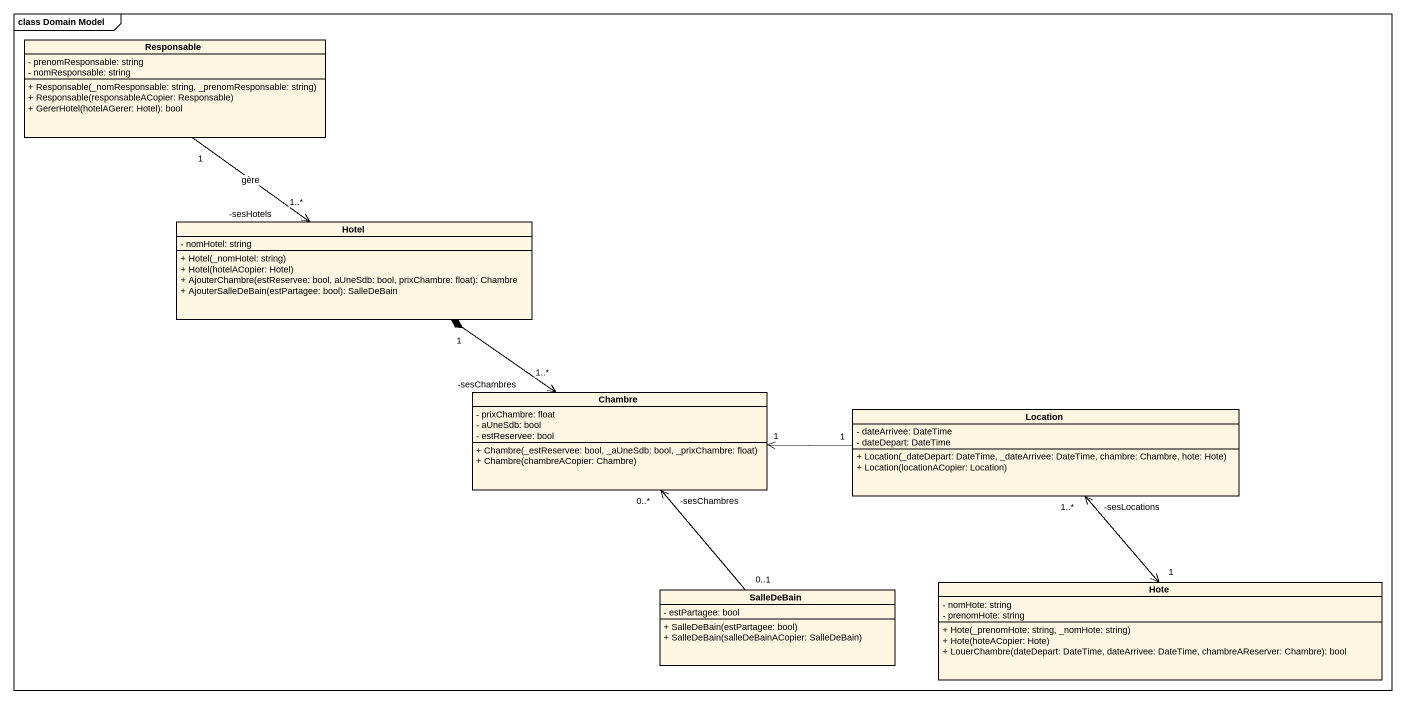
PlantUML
@startuml
mainframe class Domain Model
hide circle
hide empty members
skinparam classAttributeIconSize 0
class Responsable {
  - prenomResponsable: string
  - nomResponsable: string
  + Responsable(_nomResponsable: string, _prenomResponsable: string)
  + Responsable(responsableACopier: Responsable)
  + GererHotel(hotelAGerer: Hotel): bool
}
class Hotel {
  - nomHotel: string
  + Hotel(_nomHotel: string)
  + Hotel(hotelACopier: Hotel)
  + AjouterChambre(estReservee: bool, aUneSdb: bool, prixChambre: float): Chambre
  + AjouterSalleDeBain(estPartagee: bool): SalleDeBain
}
class Chambre {
  - prixChambre: float
  - aUneSdb: bool
  - estReservee: bool
  + Chambre(_estReservee: bool, _aUneSdb: bool, _prixChambre: float)
  + Chambre(chambreACopier: Chambre)
}
class Location {
  - dateArrivee: DateTime
  - dateDepart: DateTime
  + Location(_dateDepart: DateTime, _dateArrivee: DateTime, chambre: Chambre, hote: Hote)
  + Location(locationACopier: Location)
}
class SalleDeBain {
  - estPartagee: bool
  + SalleDeBain(estPartagee: bool)
  + SalleDeBain(salleDeBainACopier: SalleDeBain)
}
class Hote {
  - nomHote: string
  - prenomHote: string
  + Hote(_prenomHote: string, _nomHote: string)
  + Hote(hoteACopier: Hote)
  + LouerChambre(dateDepart: DateTime, dateArrivee: DateTime, chambreAReserver: Chambre): bool
}
Responsable "1" --> "-sesHotels\n1..*" Hotel : gère
Chambre "-sesChambres\n1..*" <-up-* "1" Hotel
Chambre "1" <-right- "1" Location
Location "-sesLocations\n1..*" <--> "1" Hote
SalleDeBain "0..1" -up-> "-sesChambres\n0..*" Chambre
@enduml
